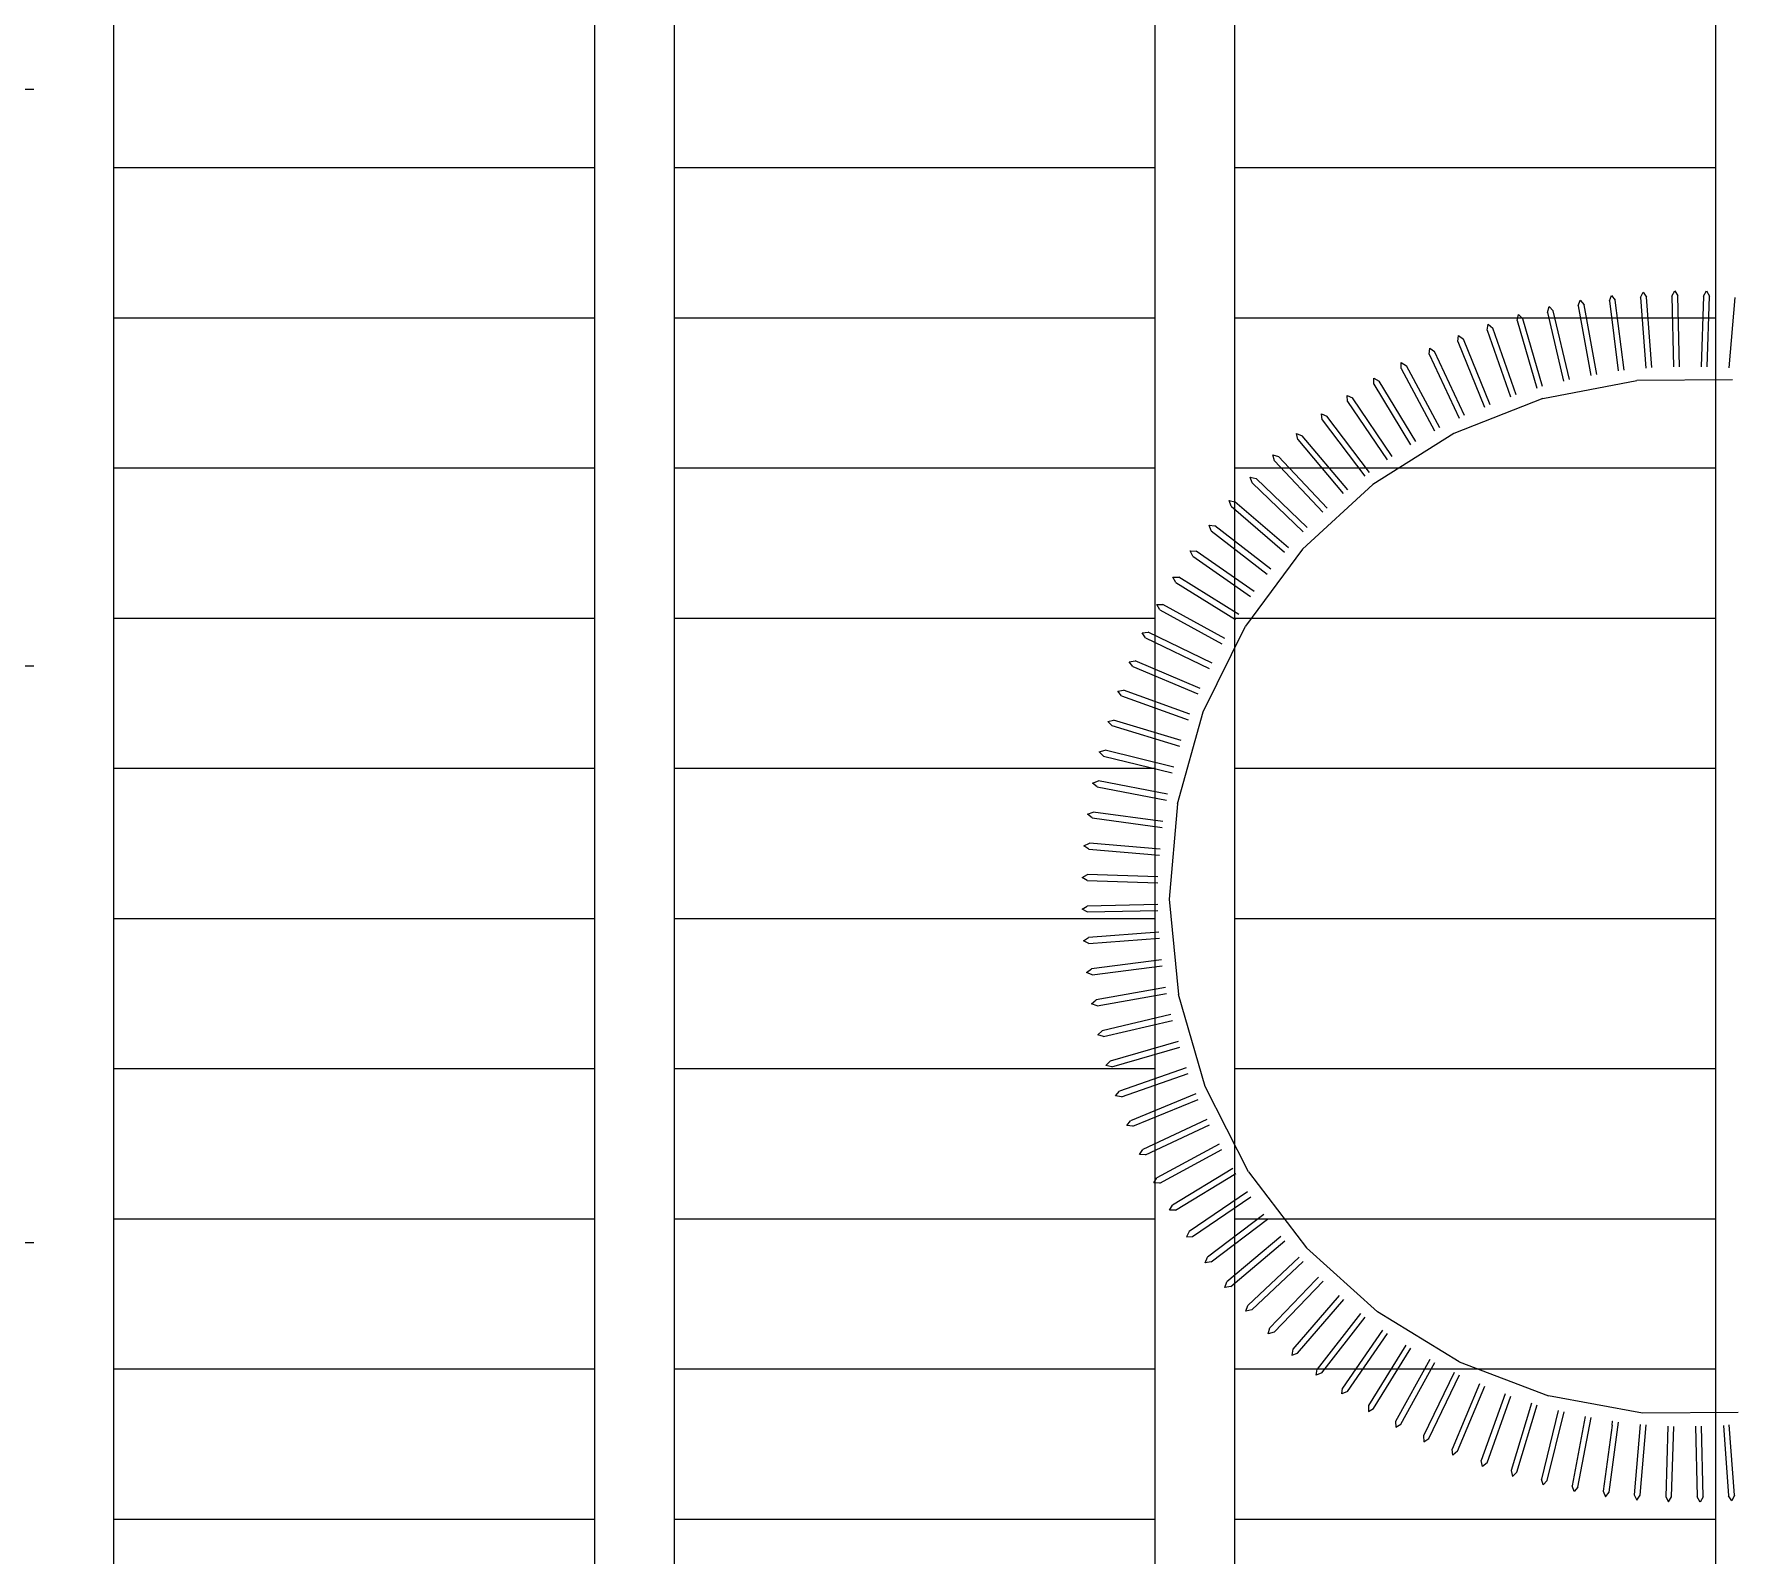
# Model space of a CAD drawing. Header units: millimetres. Extents: x -12551121 to 353735, y 112272 to 285506.
# Drawn here: x 101067 to 102128, y 171165 to 172115 of the extents above; entities that cross this region are included whole.
import ezdxf

# ---------------------------------------------------------------- set-up
doc = ezdxf.new("R2010")
doc.units = ezdxf.units.MM
doc.header["$MEASUREMENT"] = 0
doc.layers.add('+AT9-HATCH', color=8, linetype='Continuous')
doc.layers.add('+AT9_Hardscape', color=1, linetype='Continuous')

# ---------------------------------------------------------------- blocks, each defined once
blk = doc.blocks.new('cof')
at = {"layer": '+AT9_Hardscape', "color": 1}
for p, q in [((-46.7, 369.1), (-45.5, 372.6)), ((-45.5, 372.6), (-43, 369.7)), ((-27.3, 372.1), (-25.9, 375.6)), ((-27.3, 372.1), (-21.8, 328.4)), ((-25.9, 375.6), (-23.6, 372.6)), ((-18.1, 328.9), (-23.6, 372.6)), ((-7.8, 374.2), (-6.2, 377.6)), ((-7.8, 374.2), (-4.6, 330.2)), ((-6.2, 377.6), (-4.1, 374.5)), ((-0.8, 330.5), (-4.1, 374.5)), ((11.8, 375.2), (13.6, 378.5)), ((11.8, 375.2), (12.7, 331)), ((13.6, 378.5), (15.5, 375.3)), ((16.5, 331.1), (15.5, 375.3)), ((31.4, 375.2), (30, 331.1)), ((31.4, 375.2), (33.4, 378.4)), ((33.4, 378.4), (35.2, 375.1)), ((33.8, 331.1), (35.2, 375.1)), ((51, 374.2), (47.3, 330.3)), ((-84.9, 359.9), (-84, 363.6)), ((-84, 363.6), (-81.3, 361)), ((-69, 318.7), (-81.3, 361)), ((-65.9, 365), (-64.8, 368.6)), ((-65.9, 365), (-55.9, 322.1)), ((-64.8, 368.6), (-62.3, 365.9)), ((-52.2, 323), (-62.3, 365.9)), ((-46.7, 369.1), (-38.9, 325.5)), ((-35.2, 326.2), (-43, 369.7)), ((-121.9, 346.8), (-121.4, 350.6)), ((-121.4, 350.6), (-118.4, 348.3)), ((-103.6, 353.9), (-102.9, 357.6)), ((-103.6, 353.9), (-89.1, 312.3)), ((-102.9, 357.6), (-100, 355.1)), ((-85.5, 313.5), (-100, 355.1)), ((-84.9, 359.9), (-72.6, 317.6)), ((-139.8, 338.9), (-139.5, 342.6)), ((-139.5, 342.6), (-136.4, 340.5)), ((-117.7, 300.6), (-136.4, 340.5)), ((-121.9, 346.8), (-105.2, 305.9)), ((-101.7, 307.3), (-118.4, 348.3)), ((-157.3, 329.9), (-157.2, 333.7)), ((-157.3, 329.9), (-136.5, 291.1)), ((-157.2, 333.7), (-154, 331.7)), ((-133.2, 292.9), (-154, 331.7)), ((-139.8, 338.9), (-121.1, 299)), ((-174.3, 320.1), (-174.4, 323.9)), ((-174.4, 323.9), (-171.1, 322.1)), ((-174.3, 320.1), (-151.4, 282.3)), ((-148.2, 284.3), (-171.1, 322.1)), ((-68.8, 311.2), (-10.1, 322.5)), ((49.6, 322.8), (-10.1, 322.5)), ((-190.8, 309.4), (-191.1, 313.2)), ((-191.1, 313.2), (-187.7, 311.6)), ((-190.8, 309.4), (-166, 273)), ((-162.9, 275.1), (-187.7, 311.6)), ((-68.8, 311.2), (-124.4, 289.3)), ((-206.7, 297.9), (-207.1, 301.6)), ((-207.1, 301.6), (-203.7, 300.2)), ((-206.7, 297.9), (-180, 262.8)), ((-177, 265.1), (-203.7, 300.2)), ((-221.9, 285.6), (-222.6, 289.3)), ((-222.6, 289.3), (-219.1, 288)), ((-190.6, 254.3), (-219.1, 288)), ((-124.4, 289.3), (-175, 257.6)), ((-236.5, 272.4), (-237.4, 276.1)), ((-237.4, 276.1), (-233.8, 275)), ((-221.9, 285.6), (-193.5, 251.9)), ((-236.5, 272.4), (-206.3, 240.2)), ((-203.5, 242.7), (-233.8, 275)), ((-250.4, 258.6), (-251.5, 262.2)), ((-251.5, 262.2), (-247.8, 261.3)), ((-250.4, 258.6), (-218.6, 228.1)), ((-216, 230.8), (-247.8, 261.3)), ((-218.9, 217.1), (-175, 257.6)), ((-263.5, 244), (-264.8, 247.5)), ((-264.8, 247.5), (-261.1, 246.8)), ((-263.5, 244), (-230.2, 215.2)), ((-227.7, 218), (-261.1, 246.8)), ((-275.9, 228.7), (-277.3, 232.2)), ((-277.3, 232.2), (-273.6, 231.7)), ((-275.9, 228.7), (-241, 201.6)), ((-238.7, 204.6), (-273.6, 231.7)), ((-287.4, 212.8), (-289, 216.2)), ((-289, 216.2), (-285.3, 215.9)), ((-287.4, 212.8), (-251.3, 187.7)), ((-249.1, 190.7), (-285.3, 215.9)), ((-218.9, 217.1), (-254.6, 169.2)), ((-298.1, 196.4), (-299.9, 199.7)), ((-299.9, 199.7), (-296.2, 199.6)), ((-298.1, 196.4), (-260.7, 173.2)), ((-258.7, 176.3), (-296.2, 199.6)), ((-309.9, 182.6), (-306.2, 182.7)), ((-308, 179.4), (-309.9, 182.6)), ((-267.5, 161.4), (-306.2, 182.7)), ((-308, 179.4), (-269.3, 158.1)), ((-319, 165), (-315.2, 165.3)), ((-316.9, 161.9), (-319, 165)), ((-316.9, 161.9), (-277.1, 142.6)), ((-275.4, 146), (-315.2, 165.3)), ((-280.9, 115.6), (-254.6, 169.2)), ((-327.1, 146.9), (-323.4, 147.4)), ((-324.9, 144), (-327.1, 146.9)), ((-324.9, 144), (-284.2, 126.9)), ((-282.8, 130.3), (-323.4, 147.4)), ((-334.3, 128.5), (-330.6, 129.2)), ((-331.9, 125.6), (-334.3, 128.5)), ((-289.2, 114.2), (-330.6, 129.2)), ((-331.9, 125.6), (-290.4, 110.7)), ((-340.5, 109.7), (-336.9, 110.5)), ((-338, 107), (-340.5, 109.7)), ((-338, 107), (-295.7, 94.2)), ((-294.6, 97.8), (-336.9, 110.5)), ((-297, 58.1), (-280.9, 115.6)), ((-345.8, 90.6), (-342.2, 91.6)), ((-343.1, 88), (-345.8, 90.6)), ((-343.1, 88), (-300.3, 77.5)), ((-299.3, 81.1), (-342.2, 91.6)), ((-350, 71.2), (-346.4, 72.5)), ((-347.2, 68.8), (-350, 71.2)), ((-347.2, 68.8), (-303.9, 60.5)), ((-303.2, 64.2), (-346.4, 72.5)), ((-353.2, 51.7), (-349.7, 53.1)), ((-306.1, 47.1), (-349.7, 53.1)), ((-297, 58.1), (-302.2, -1.4)), ((-350.2, 49.4), (-353.2, 51.7)), ((-350.2, 49.4), (-306.6, 43.4)), ((-355.4, 32), (-352, 33.6)), ((-352.3, 29.9), (-355.4, 32)), ((-307.9, 29.9), (-352, 33.6)), ((-352.3, 29.9), (-308.2, 26.2)), ((-356.5, 12.3), (-353.2, 14)), ((-353.3, 10.3), (-356.5, 12.3)), ((-309.2, 12.6), (-353.2, 14)), ((-353.3, 10.3), (-309.3, 8.9)), ((-356.6, -7.5), (-353.4, -5.6)), ((-353.3, -9.3), (-356.6, -7.5)), ((-309.3, -4.7), (-353.4, -5.6)), ((-353.3, -9.3), (-309.3, -8.4)), ((-302.2, -1.4), (-296.3, -60.9)), ((-355.7, -27.3), (-352.6, -25.2)), ((-352.3, -29), (-355.7, -27.3)), ((-308.6, -22), (-352.6, -25.2)), ((-352.3, -29), (-308.2, -25.7)), ((-306.9, -39.2), (-350.7, -44.8)), ((-353.7, -47), (-350.7, -44.8)), ((-350.3, -48.5), (-353.7, -47)), ((-350.3, -48.5), (-306.5, -43)), ((-304.5, -56.4), (-347.8, -64.2)), ((-347.2, -67.9), (-303.8, -60.1)), ((-279.6, -118.2), (-296.3, -60.9)), ((-350.7, -66.6), (-347.8, -64.2)), ((-347.2, -67.9), (-350.7, -66.6)), ((-301.1, -73.4), (-344, -83.4)), ((-346.7, -86), (-344, -83.4)), ((-343.1, -87.1), (-300.2, -77)), ((-343.1, -87.1), (-346.7, -86)), ((-296.6, -90.1), (-339.1, -102.4)), ((-338, -106), (-295.5, -93.7)), ((-341.7, -105.1), (-339.1, -102.4)), ((-338, -106), (-341.7, -105.1)), ((-291.6, -106.7), (-333.2, -121.2)), ((-332, -124.7), (-290.4, -110.2)), ((-335.7, -124), (-333.2, -121.2)), ((-332, -124.7), (-335.7, -124)), ((-285.6, -122.9), (-326.4, -139.6)), ((-324.9, -143), (-284.1, -126.4)), ((-252.7, -171.5), (-279.6, -118.2)), ((-328.7, -142.5), (-326.4, -139.6)), ((-324.9, -143), (-328.7, -142.5)), ((-278.7, -138.8), (-318.6, -157.6)), ((-317, -161), (-277, -142.2)), ((-320.7, -160.7), (-318.6, -157.6)), ((-270.9, -154.3), (-309.8, -175.2)), ((-308, -178.5), (-269.2, -157.6)), ((-317, -161), (-320.7, -160.7)), ((-262.5, -169.4), (-300.2, -192.3)), ((-311.8, -178.3), (-309.8, -175.2)), ((-308, -178.5), (-311.8, -178.3)), ((-298.2, -195.5), (-260.5, -172.6)), ((-252.7, -171.5), (-216.5, -219)), ((-253.2, -184.1), (-289.7, -208.8)), ((-287.6, -211.9), (-251.1, -187.2)), ((-302, -195.5), (-300.2, -192.3)), ((-298.2, -195.5), (-302, -195.5)), ((-243, -198.1), (-278.3, -224.8)), ((-276, -227.8), (-240.8, -201.1)), ((-289.7, -208.8), (-291.3, -212.2)), ((-291.3, -212.2), (-287.6, -211.9)), ((-232.4, -211.8), (-266.1, -240.2)), ((-263.7, -243.1), (-230, -214.6)), ((-216.5, -219), (-172.1, -259)), ((-279.7, -228.3), (-278.3, -224.8)), ((-276, -227.8), (-279.7, -228.3)), ((-221, -224.8), (-253.1, -254.9)), ((-250.5, -257.7), (-218.4, -227.5)), ((-267.4, -243.7), (-266.1, -240.2)), ((-263.7, -243.1), (-267.4, -243.7)), ((-210.6, -238.9), (-239.4, -269)), ((-236.7, -271.6), (-206.1, -239.7)), ((-210.6, -238.9), (-208.9, -237.2)), ((-208.9, -237.2), (-208.9, -237.2)), ((-196, -248.8), (-224.9, -282.2)), ((-222.1, -284.7), (-193.2, -251.3)), ((-254.2, -258.5), (-253.1, -254.9)), ((-250.5, -257.7), (-254.2, -258.5)), ((-182.8, -259.9), (-209.8, -294.8)), ((-206.8, -297), (-179.8, -262.2)), ((-121.1, -290.2), (-172.1, -259)), ((-240.3, -272.6), (-239.4, -269)), ((-236.7, -271.6), (-240.3, -272.6)), ((-168.9, -270.3), (-194, -306.5)), ((-190.9, -308.6), (-165.8, -272.4)), ((-224.9, -282.2), (-225.6, -285.9)), ((-225.6, -285.9), (-222.1, -284.7)), ((-154.4, -279.7), (-177.7, -317.3)), ((-174.5, -319.3), (-151.2, -281.7)), ((-210.3, -298.5), (-209.8, -294.8)), ((-139.5, -288.7), (-160.8, -327.3)), ((-157.5, -329.1), (-136.2, -290.5)), ((-124.2, -296.7), (-143.4, -336.4)), ((-121.1, -290.2), (-65.3, -311.4)), ((-206.8, -297), (-210.3, -298.5)), ((-194.3, -310.2), (-194, -306.5)), ((-140, -338), (-120.8, -298.3)), ((-108.4, -303.9), (-125.5, -344.6)), ((-122.1, -346), (-105, -305.3)), ((-190.9, -308.6), (-194.3, -310.2)), ((-177.7, -317.3), (-177.8, -321.1)), ((-92.3, -310.2), (-107.3, -351.8)), ((-103.7, -353.1), (-88.8, -311.5)), ((-75.9, -315.9), (-88.7, -358)), ((-85.1, -359.1), (-72.3, -316.9)), ((-6.6, -322.1), (-65.3, -311.4)), ((-177.8, -321.1), (-174.5, -319.3)), ((-160.8, -327.3), (-160.7, -331)), ((-59.2, -320.5), (-69.7, -363.3)), ((-66.1, -364.2), (-55.6, -321.4)), ((-42.3, -324.2), (-50.6, -367.6)), ((-46.9, -368.3), (-38.6, -324.8)), ((-27.5, -371.4), (-21.5, -327.7)), ((-25.6, -329.7), (-25.3, -327.2)), ((-25.3, -327.2), (-25.2, -327.2)), ((53.2, -321.7), (-6.6, -322.1)), ((-160.7, -331), (-157.5, -329.1)), ((-143.4, -336.4), (-143.1, -340.1)), ((-143.1, -340.1), (-140, -338)), ((-25.6, -329.7), (-31.2, -370.9)), ((-8, -329.2), (-11.7, -373.1)), ((-8, -373.4), (-4.3, -329.5)), ((9.3, -330.3), (7.9, -374.3)), ((11.6, -374.5), (13, -330.4)), ((26.6, -330.3), (27.5, -374.5)), ((31.2, -374.5), (30.3, -330.3)), ((43.9, -329.8), (47.1, -373.7)), ((50.9, -373.4), (47.6, -329.5)), ((-125, -348.3), (-125.5, -344.6)), ((-122.1, -346), (-125, -348.3)), ((-106.6, -355.5), (-107.3, -351.8)), ((-103.7, -353.1), (-106.6, -355.5)), ((-88.7, -358), (-87.8, -361.7)), ((-87.8, -361.7), (-85.1, -359.1)), ((-68.7, -366.9), (-69.7, -363.3)), ((-66.1, -364.2), (-68.7, -366.9)), ((-49.3, -371.1), (-50.6, -367.6)), ((-46.9, -368.3), (-49.3, -371.1)), ((-31.2, -370.9), (-29.8, -374.3)), ((-29.8, -374.3), (-27.5, -371.4)), ((-11.7, -373.1), (-10.1, -376.5)), ((-10.1, -376.5), (-8, -373.4)), ((7.9, -374.3), (9.6, -377.6)), ((9.6, -377.6), (11.6, -374.5)), ((29.4, -377.7), (27.5, -374.5)), ((31.2, -374.5), (29.4, -377.7)), ((49.2, -376.8), (47.1, -373.7)), ((50.9, -373.4), (49.2, -376.8))]:
    blk.add_line(p, q, dxfattribs=at)

msp = doc.modelspace()

# ---------------------------------------------------------------- hatches: boundary and pattern name
at = {"layer": '+AT9-HATCH'}
h = msp.add_hatch(dxfattribs=at)
h.set_pattern_fill('LINE', color=8, scale=750)
h.paths.add_polyline_path([(98342.2, 176851.5), (98342.2, 179526.5), (97292.2, 179526.5, 0.414214), (96392.2, 178626.5), (96392.2, 177751.5, -0.414214), (95292.2, 176651.5), (94892.2, 176651.5), (94892.2, 174751.5), (96392.2, 174751.5, 0.414214), (97292.2, 175651.5), (97292.2, 176001.5), (97292.2, 176451.5, -0.414214), (97692.2, 176851.5), (98342.2, 176851.5)], is_closed=False)
h.paths.add_polyline_path([(98392.2, 179526.5), (98392.2, 176851.5), (98692.2, 176851.5), (98692.2, 179526.5)])
h.paths.add_polyline_path([(98742.2, 179526.5), (98742.2, 176851.5), (99042.2, 176851.5), (99042.2, 179526.5)])
h.paths.add_polyline_path([(99367.2, 179526.5), (99367.2, 176851.5), (99667.2, 176851.5), (99667.2, 179526.5)])
h.paths.add_polyline_path([(99717.2, 179526.5), (99717.2, 176851.5), (100017.2, 176851.5), (100017.2, 179526.5)])
h.paths.add_polyline_path([(100067.2, 179526.5), (100067.2, 176851.5), (100367.2, 176851.5), (100367.2, 179526.5)])
h.paths.add_polyline_path([(100417.2, 179526.5), (100417.2, 176851.5), (100717.2, 176851.5), (100717.2, 179526.5)])
h.paths.add_polyline_path([(101067.2, 176716), (101067.2, 179526.5), (100767.2, 179526.5), (100767.2, 176851.5), (100767.2, 176851.5, -0.21525)])
h.paths.add_polyline_path([(101117.2, 179526.5), (101117.2, 173451.5), (101417.2, 173451.5), (101417.2, 179504, 0.056082), (101217.2, 179526.5), (101117.2, 179526.5)], is_closed=False)
h.paths.add_polyline_path([(101467.2, 179491.1), (101467.2, 173451.5), (101767.2, 173451.5), (101767.2, 179338.9, 0.094274)])
h.paths.add_polyline_path([(102117.2, 178626.6, 0.213378), (101817.2, 179297.3), (101817.2, 173451.5), (102117.2, 173451.5), (102117.2, 178626.5)], is_closed=False)
h.paths.add_polyline_path([(101817.2, 173101.5), (101817.2, 170101.5), (102117.2, 170101.5), (102117.2, 173101.5)])
h.paths.add_polyline_path([(101467.2, 173101.5), (101467.2, 170101.5), (101767.2, 170101.5), (101767.2, 173101.5)])
h.paths.add_polyline_path([(101117.2, 173101.5), (101117.2, 170101.5), (101417.2, 170101.5), (101417.2, 173101.5)])
h.paths.add_polyline_path([(101117.2, 169801.5), (101117.2, 166601.5), (101417.2, 166601.5), (101417.2, 169801.5)])
h.paths.add_polyline_path([(101467.2, 169801.5), (101467.2, 166601.5), (101767.2, 166601.5), (101767.2, 169801.5)])
h.paths.add_polyline_path([(101817.2, 169801.5), (101817.2, 166601.5), (102117.2, 166601.5), (102117.2, 169801.5)])
h.paths.add_polyline_path([(102517.2, 169801.5), (102817.2, 169801.5), (102817.2, 166601.5), (102517.2, 166601.5)])
h.paths.add_polyline_path([(102167.2, 169801.5), (102467.2, 169801.5), (102467.2, 166601.5), (102167.2, 166601.5)])
h.paths.add_polyline_path([(102867.2, 169801.5), (103167.2, 169801.5), (103167.2, 166601.5), (102867.2, 166601.5)])
h.paths.add_polyline_path([(102867.2, 173101.5), (103167.2, 173101.5), (103167.2, 170101.5), (102867.2, 170101.5)])
h.paths.add_polyline_path([(102167.2, 173101.5), (102467.2, 173101.5), (102467.2, 170101.5), (102167.2, 170101.5)])
h.paths.add_polyline_path([(102517.2, 173101.5), (102817.2, 173101.5), (102817.2, 170101.5), (102517.2, 170101.5)])
at = {"layer": '+AT9_Hardscape'}
h = msp.add_hatch(dxfattribs=at)
h.set_pattern_fill('CTYSQMK2', color=8, scale=30)
h.set_pattern_definition([(0, (84.85, 0), (360, 360), [550.293, -169.707]), (90, (0, 84.85), (-360, 360), [550.293, -169.707]), (45, (275.15, 360), (-360.0008, 360.0008), [120, -389.118]), (315, (275.15, 360), (360.0008, 360.0008), [120, -389.118]), (45, (360, 275.15), (-360.0008, 360.0008), [120, -389.118]), (315, (360, 444.85), (360.0008, 360.0008), [120, -389.118])])
h.paths.add_polyline_path([(103192.2, 169851.6), (101067.2, 169851.6), (101067.2, 170051.5), (101067.2, 173151.6), (101067.2, 173351.5), (101067.2, 176451.5, 0.414214), (100767.2, 176751.5), (99292.2, 176751.5), (99092.2, 176751.5), (98142.2, 176751.5), (97692.2, 176751.5, 0.414213), (97392.2, 176451.5), (97392.2, 176001.5), (97392.2, 175651.5, -0.414214), (96392.2, 174651.5), (94842.2, 174651.5), (94842.2, 173826.5), (97342.2, 173826.5), (97342.2, 173226.5), (97342.2, 171216.5), (99072.2, 171216.5), (99092.2, 171216.5), (99092.2, 175751.6), (99272.2, 175751.6), (99292.2, 175751.5), (99292.2, 170526.6), (99272.2, 170526.5), (99272.2, 166551.6), (101067.2, 166551.6), (101078.7, 169851.5), (101972.2, 169851.5), (101972.2, 169801.5), (102117.2, 169801.5), (102117.2, 168556.8), (102167.2, 168556.8), (102161.9, 169077.1), (102122.2, 169077.1), (102122.2, 169851.5), (103015.8, 169851.5), (103015.8, 169801.5), (103042.2, 169801.5), (103042.2, 169851.5), (103192.2, 169851.5)], is_closed=False)
h.paths.add_polyline_path([(102167.2, 171018), (102117.2, 171021.5), (102167.2, 171020.1), (102175.7, 171019.9)], is_closed=False)
h.paths.add_polyline_path([(94842.2, 173226.5), (94822.2, 171216.5), (96211.9, 171216.5), (96442.2, 171216.5), (96442.2, 173226.5), (94842.2, 173226.5)])
h.paths.add_polyline_path([(96442.2, 173226.5), (96442.2, 171216.5), (96742.2, 171216.5), (96742.2, 173226.5)])
h.paths.add_polyline_path([(97042.2, 173226.5), (96742.2, 173226.5), (96742.2, 171216.5), (97042.2, 171216.5)])
h.paths.add_polyline_path([(97042.2, 171216.5), (97342.2, 171216.5), (97342.2, 173226.5), (97042.2, 173226.5)])

# ---------------------------------------------------------------- linework, layer by layer
at = {"layer": '+AT9_Hardscape', "elevation": 0}
for points in [[(101117.2, 173101.5), (101417.2, 173101.5), (101417.2, 170101.5), (101117.2, 170101.5)], [(101467.2, 173101.5), (101767.2, 173101.5), (101767.2, 170101.5), (101467.2, 170101.5)], [(101817.2, 173101.5), (102117.2, 173101.5), (102117.2, 170101.5), (101817.2, 170101.5)], [(101817.2, 173101.5), (102117.2, 173101.5), (102117.2, 170101.5), (101817.2, 170101.5)]]:
    msp.add_lwpolyline(points, close=True, dxfattribs=at)

# ---------------------------------------------------------------- block references
msp.add_blockref('cof', (102078.3, 171575.9))

doc.saveas('drawing.dxf')
